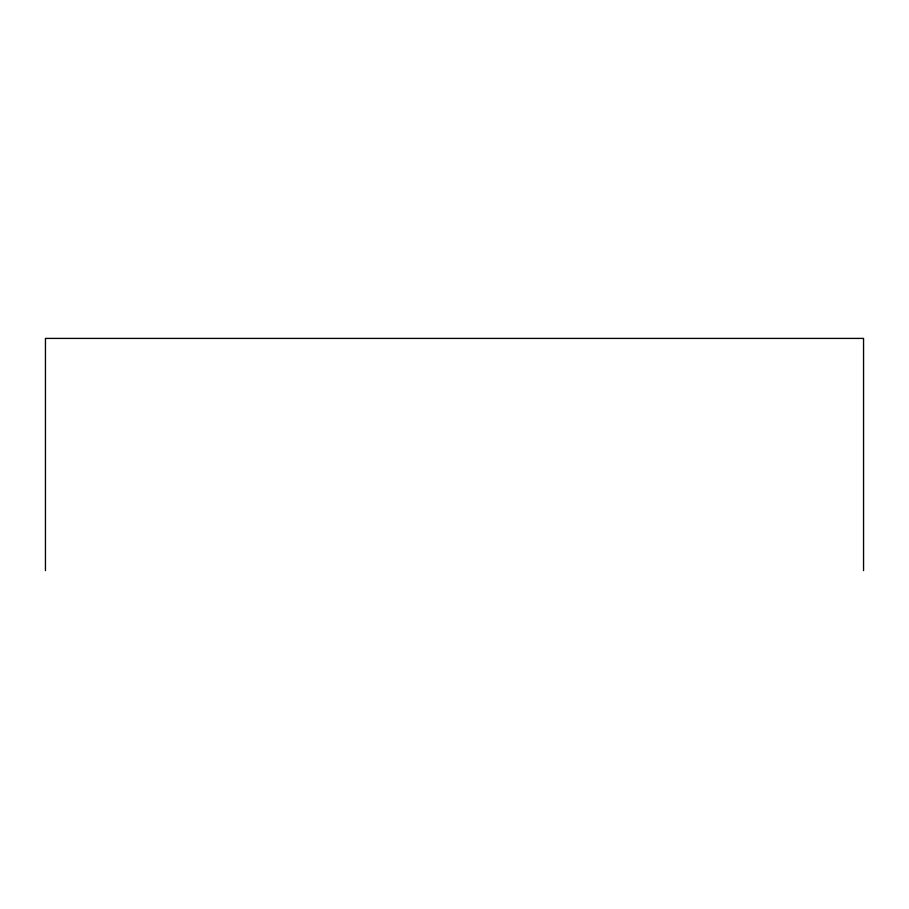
<?xml version="1.0" encoding="UTF-8"?>
<svg xmlns="http://www.w3.org/2000/svg" width="909" height="909" viewBox="0 0 909 909"><rect width="100%" height="100%" fill="white"/><g stroke="black" fill="none" stroke-linecap="round" stroke-linejoin="round"><path stroke-width="1.36" d="M863.55 570.591L863.55 338.409L45.45 338.409L45.45 570.591"/></g></svg>
